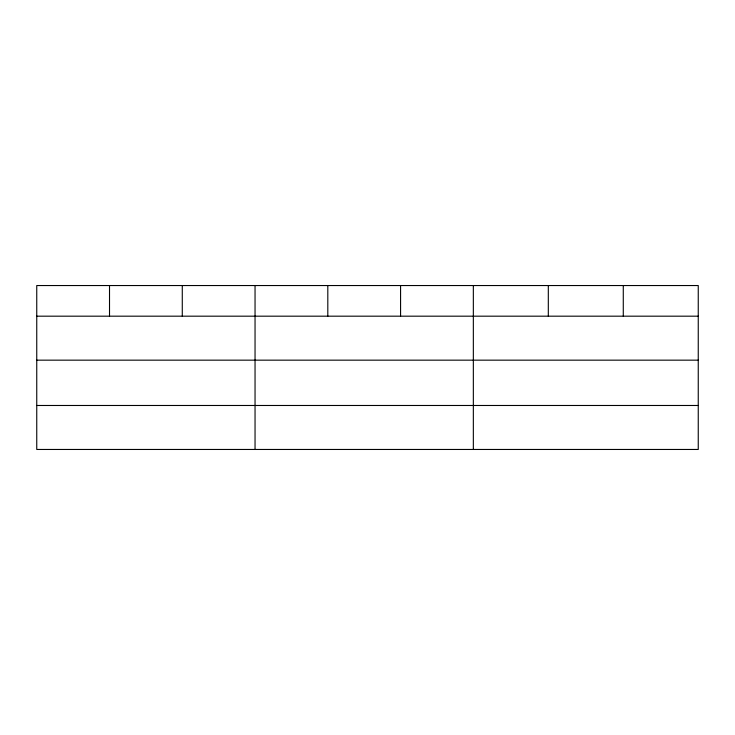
<?xml version="1.0" encoding="UTF-8"?>
<svg xmlns="http://www.w3.org/2000/svg" width="735" height="735" viewBox="0 0 735 735"><rect width="100%" height="100%" fill="white"/><g stroke="black" fill="none" stroke-linecap="round" stroke-linejoin="round"><path stroke-width="1.1" d="M698.25 360.159L698.25 285.538L36.75 285.538L36.75 449.462L698.25 449.462L698.25 360.159L36.75 360.159M36.75 316.179L698.25 316.179M36.75 405.481L698.25 405.481M623.28 285.538L623.28 316.179M548.31 285.538L548.31 316.179M473.34 285.538L473.34 449.462M400.575 285.538L400.575 316.179M327.81 285.538L327.81 316.179M255.045 285.538L255.045 449.462M182.28 285.538L182.28 316.179M109.515 285.538L109.515 316.179"/></g></svg>
